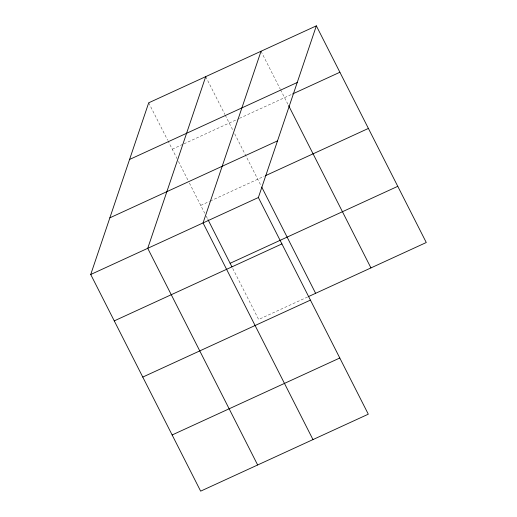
<?xml version="1.0" encoding="UTF-8"?>
<svg xmlns="http://www.w3.org/2000/svg" width="517" height="517" viewBox="0 0 517 517"><rect width="100%" height="100%" fill="white"/><g stroke="black" fill="none" stroke-linecap="round" stroke-linejoin="round"><path stroke-width="0.39" stroke-dasharray="2.58 1.94" d="M172.245 149.206L183.205 144.178M183.936 143.842L238.705 118.697M239.436 118.361L291.846 94.301M200.745 205.398L209.514 201.372M210.251 201.035L264.303 176.219M307.583 296.997L258.623 319.474L232.307 267.612M261.027 51.248L280.22 89.079M280.582 89.79L288.221 104.848M205.708 76.645L224.895 114.477M225.257 115.188L232.896 130.245M234.724 133.845L261.014 185.661M148.702 102.812L167.534 139.933M167.896 140.643L176.995 158.57M178.455 161.453L187.955 180.187M189.416 183.063L204.738 213.256M206.186 216.119L207.634 218.975"/><path stroke-width="0.78" d="M316.352 25.85L258.377 197.526L368.298 414.188L200.648 491.15L90.727 274.488L148.702 102.812L316.352 25.85L426.273 242.512L308.319 296.661M205.708 76.645L147.726 248.322L257.647 464.983M261.027 51.248L203.052 222.924L312.972 439.586M129.573 159.462L297.223 82.5M292.577 93.971L339.895 72.244M109.856 217.831L277.513 140.87M265.757 175.554L368.401 128.436M90.727 274.488L258.377 197.526M230.117 263.289L397.767 186.327M114.263 320.883L281.914 243.921M142.77 377.074L310.42 300.112M172.142 434.965L339.792 358.003M288.589 105.571L370.947 267.909M261.738 187.089L315.622 293.307M208.002 219.693L231.946 266.888"/></g></svg>
